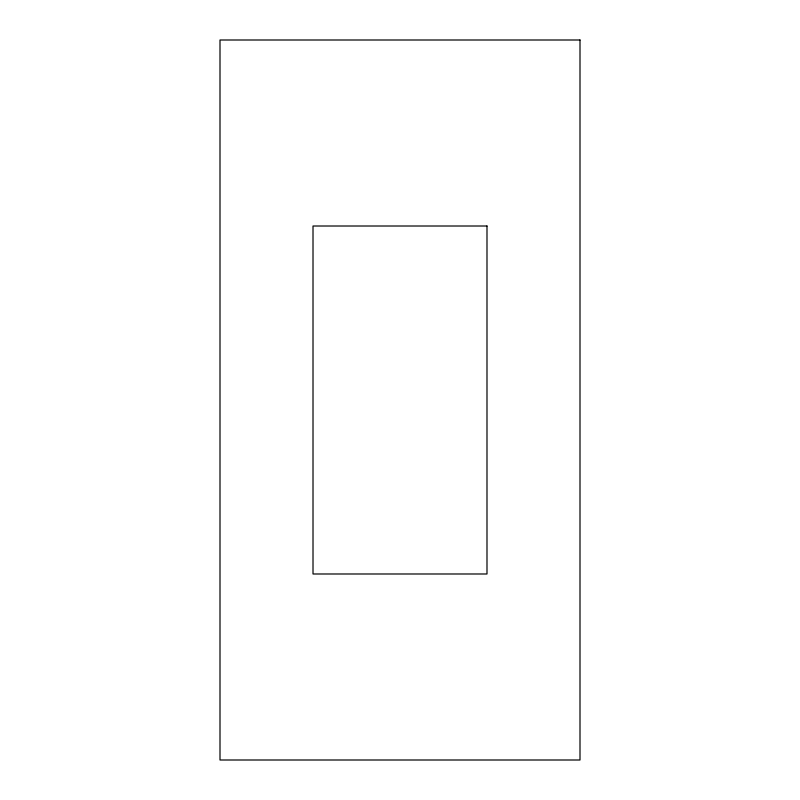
<?xml version="1.0" encoding="UTF-8"?>
<svg xmlns="http://www.w3.org/2000/svg" width="800" height="800" viewBox="0 0 800 800"><rect width="100%" height="100%" fill="white"/><g stroke="black" fill="none" stroke-linecap="round" stroke-linejoin="round"><path stroke-width="1.2" d="M580 40L220 40L220 760L580 760L580 40M486.99 226.01L313.01 226.01L313.01 573.99L486.99 573.99L486.99 226.01"/></g></svg>
